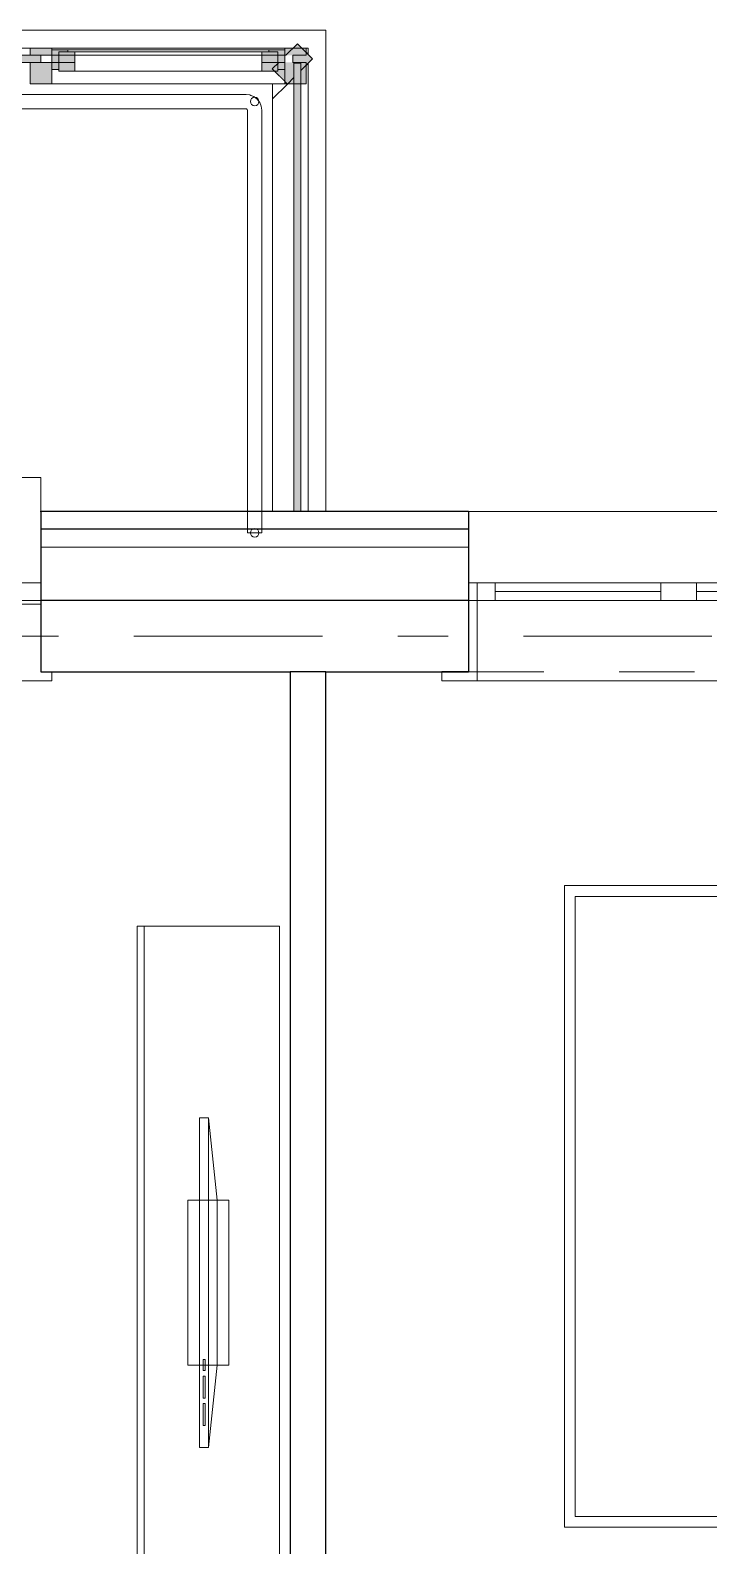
# Model space of a CAD drawing. Header units: millimetres. Extents: x 18162 to 7085488, y 72188 to 247925.
# Drawn here: x 359314 to 361219, y 94094 to 98346 of the extents above; entities that cross this region are included whole.
import ezdxf
from ezdxf.enums import TextEntityAlignment as Align

# ---------------------------------------------------------------- set-up
doc = ezdxf.new("R2010")
doc.units = ezdxf.units.MM
doc.header["$MEASUREMENT"] = 0
for name, pattern in [('Dashed', [423.333333, 211.666667, -211.666667]), ('Double Dashed', [1093.611073, 529.166651, -211.666656, 141.111112, -211.666656]), ('Wipeout_Contour', [1000, 0, -1000])]:
    doc.linetypes.add(name, pattern=pattern)
for name, color, linetype in [('Archicad Windows', 7, 'Continuous'), ('Finish - Wall', 7, 'Continuous'), ('Interior - Furniture', 7, 'Continuous'), ('Interior - Stair & Railing', 7, 'Continuous'), ('Structural - Bearing', 7, 'Continuous'), ('Structural - Grid', 7, 'Continuous')]:
    doc.layers.add(name, color=color, linetype=linetype)
doc.styles.add('GENERATED_STYLE_3', font='', dxfattribs={"width": 0.8})
doc.styles.get('GENERATED_STYLE_3').set_extended_font_data('ISOCPEUR MON')

# ---------------------------------------------------------------- blocks, each defined once
blk = doc.blocks.new('Window with Sidelight 27[10]_3', base_point=(318570.5, 0))
at = {"layer": 'Archicad Windows', "color": 7, "linetype": 'Continuous', "lineweight": 13}
for p, q in [((360544, 96995.7), (362144, 96995.7)), ((360544, 96995.7), (360544, 96945.7)), ((362144, 96995.7), (362144, 96945.7)), ((360544, 96945.7), (360544, 96895.7)), ((362144, 96945.7), (362144, 96895.7)), ((360544, 96895.7), (360544, 96795.7)), ((362144, 96895.7), (362144, 96795.7)), ((360569, 96795.7), (360544, 96795.7)), ((360544, 96795.7), (360544, 96745.7)), ((360544, 96795.7), (360544, 96745.7)), ((360619, 96795.7), (360569, 96795.7)), ((360569, 96795.7), (360569, 96745.7)), ((360619, 96745.7), (360619, 96795.7)), ((361084, 96795.7), (360619, 96795.7)), ((361134, 96795.7), (361084, 96795.7)), ((361084, 96795.7), (361084, 96745.7)), ((361184, 96795.7), (361134, 96795.7)), ((361184, 96745.7), (361184, 96795.7)), ((362069, 96795.7), (361184, 96795.7)), ((362119, 96795.7), (362069, 96795.7)), ((362069, 96795.7), (362069, 96745.7)), ((362144, 96795.7), (362119, 96795.7)), ((362119, 96795.7), (362119, 96745.7)), ((362144, 96795.7), (362144, 96745.7)), ((362144, 96795.7), (362144, 96745.7)), ((360544, 96545.7), (360544, 96745.7)), ((360544, 96745.7), (360569, 96745.7)), ((360544, 96745.7), (360569, 96745.7)), ((360544, 96745.7), (360544, 96545.7)), ((360544, 96745.7), (360544, 96545.7)), ((360569, 96745.7), (360569, 96545.7)), ((360569, 96745.7), (360619, 96745.7)), ((360619, 96770.7), (361084, 96770.7)), ((360619, 96745.7), (361084, 96745.7)), ((361084, 96745.7), (361134, 96745.7)), ((361134, 96745.7), (361184, 96745.7)), ((361184, 96770.7), (362069, 96770.7)), ((361184, 96745.7), (362069, 96745.7)), ((362069, 96745.7), (362119, 96745.7)), ((362119, 96545.7), (362119, 96745.7)), ((362119, 96745.7), (362144, 96745.7)), ((362119, 96745.7), (362144, 96745.7)), ((362144, 96745.7), (362144, 96545.7)), ((362144, 96745.7), (362144, 96545.7)), ((362144, 96745.7), (362144, 96545.7)), ((360469, 96520.7), (360469, 96545.7)), ((360469, 96545.7), (360569, 96545.7)), ((360544, 96545.7), (360469, 96545.7)), ((360544, 96545.7), (360469, 96545.7)), ((360569, 96520.7), (360469, 96520.7)), ((360569, 96545.7), (360544, 96545.7)), ((360569, 96545.7), (360569, 96520.7)), ((360569, 96520.7), (362119, 96520.7)), ((362144, 96545.7), (362119, 96545.7)), ((362119, 96545.7), (362219, 96545.7)), ((362119, 96520.7), (362119, 96545.7)), ((362219, 96520.7), (362119, 96520.7)), ((362144, 96545.7), (362219, 96545.7)), ((362144, 96545.7), (362219, 96545.7)), ((362219, 96545.7), (362219, 96520.7))]:
    blk.add_line(p, q, dxfattribs=at)
at = {"layer": 'Archicad Windows', "color": 7, "linetype": 'Dashed', "lineweight": 13}
blk.add_line((360544, 96545.7), (362144, 96545.7), dxfattribs=at)
blk = doc.blocks.new('Terrace Door 01 27[11]_3', base_point=(318570.5, 0))
at = {"layer": 'Archicad Windows', "color": 7, "linetype": 'Continuous', "lineweight": 13}
for p, q in [((357144, 97090.7), (358494, 97090.7)), ((357144, 97090.7), (357144, 96995.7)), ((358494, 97090.7), (358494, 96795.7)), ((359344, 97090.7), (358494, 97090.7)), ((359344, 97090.7), (359344, 96995.7)), ((357144, 96795.7), (359344, 96795.7)), ((357144, 96795.7), (357144, 96735.7)), ((357244, 96795.7), (357244, 96735.7)), ((358494, 96795.7), (358494, 96735.7)), ((358594, 96795.7), (358594, 96775.7)), ((358654, 96775.7), (358654, 96715.7)), ((359184, 96775.7), (359184, 96715.7)), ((359244, 96795.7), (359244, 96775.7)), ((359344, 96795.7), (359344, 96735.7)), ((357144, 96735.7), (357244, 96735.7)), ((357244, 96765.7), (358494, 96765.7)), ((357244, 96735.7), (358494, 96735.7)), ((358494, 96735.7), (358494, 96520.7)), ((358494, 96735.7), (358494, 96520.7)), ((358494, 96735.7), (358574, 96735.7)), ((358654, 96745.7), (359184, 96745.7)), ((359344, 96735.7), (359264, 96735.7)), ((359264, 96715.7), (359264, 96025.7)), ((357114, 96545.7), (357114, 96520.7)), ((357114, 96520.7), (358494, 96520.7)), ((359374, 96520.7), (358494, 96520.7)), ((359374, 96545.7), (359374, 96520.7))]:
    blk.add_line(p, q, dxfattribs=at)
at = {"layer": 'Archicad Windows', "color": 7, "linetype": 'Dashed', "lineweight": 13}
for p, q in [((357144, 96995.7), (358494, 96995.7)), ((357144, 96545.7), (358494, 96545.7))]:
    blk.add_line(p, q, dxfattribs=at)
at = {"layer": 'Archicad Windows', "color": 7, "linetype": 'Continuous', "lineweight": 13, "flags": 128}
for points in [[(358574, 96775.7), (358574, 96715.7), (358654, 96715.7), (358654, 96775.7)], [(358654, 96775.7), (358654, 96715.7), (359184, 96715.7), (359184, 96775.7)], [(359184, 96775.7), (359184, 96715.7), (359264, 96715.7), (359264, 96775.7)]]:
    blk.add_lwpolyline(points, close=True, dxfattribs=at)
at = {"layer": 'Archicad Windows', "color": 7, "linetype": 'Continuous', "lineweight": 13}
blk.add_arc((359264, 96715.7), 690, 180, 270, dxfattribs=at)
blk = doc.blocks.new('Bed Layout 27[79]_3', base_point=(362814, 95045.7))
at = {"layer": 'Interior - Furniture', "color": 7, "linetype": 'Continuous', "lineweight": 5}
for p, q in [((362394, 96445.7), (362394, 95945.7)), ((362814, 96445.7), (362394, 96445.7)), ((362814, 95945.7), (362814, 96445.7)), ((360814, 95945.7), (360814, 94145.7)), ((362814, 95945.7), (360814, 95945.7)), ((362394, 95945.7), (362814, 95945.7)), ((362814, 94145.7), (362814, 95945.7)), ((362194, 95915.7), (360844, 95915.7)), ((360844, 95915.7), (360844, 95045.7)), ((362374, 95735.7), (362194, 95915.7)), ((362194, 95915.7), (362194, 95735.7)), ((362374, 95735.7), (362194, 95735.7)), ((362374, 95045.7), (362374, 95735.7)), ((360844, 95045.7), (360844, 94175.7)), ((362374, 94355.7), (362374, 95045.7)), ((362194, 94175.7), (362374, 94355.7)), ((362194, 94175.7), (362194, 94355.7)), ((362374, 94355.7), (362194, 94355.7)), ((360814, 94145.7), (362814, 94145.7)), ((360844, 94175.7), (362194, 94175.7))]:
    blk.add_line(p, q, dxfattribs=at)
at = {"layer": 'Interior - Furniture', "color": 7, "linetype": 'Continuous', "lineweight": 5, "flags": 128}
blk.add_lwpolyline([(362604, 96095.7, 1), (362604, 96295.7, 1)], format="xyb", close=True, dxfattribs=at)
for points in [[(362374, 95105.7), (362754, 95105.7), (362754, 95885.7), (362334, 95885.7), (362334, 95775.7), (362374, 95735.7)], [(362374, 94355.7), (362334, 94315.7), (362334, 94205.7), (362754, 94205.7), (362754, 94985.7), (362374, 94985.7)]]:
    blk.add_lwpolyline(points, close=True, dxfattribs=at)
blk = doc.blocks.new('TV Stand Mounted 27[89]_3', base_point=(359614, 95832))
at = {"layer": 'Interior - Furniture', "color": 7, "linetype": 'Continuous', "lineweight": 5}
blk.add_line((359634, 95832), (359634, 93832), dxfattribs=at)
at = {"layer": 'Interior - Furniture', "color": 7, "linetype": 'Continuous', "lineweight": 5, "flags": 128}
blk.add_lwpolyline([(359614, 95832), (359614, 93832), (360014, 93832), (360014, 95832)], close=True, dxfattribs=at)
blk = doc.blocks.new('Flat Panel TV 27[90]_3', base_point=(359789, 95294.7))
at = {"layer": 'Interior - Furniture', "color": 7, "linetype": 'Continuous', "lineweight": 5}
for p, q in [((359814, 95294.7), (359814, 94369.2)), ((359799, 94585.2), (359799, 94616)), ((359799, 94616), (359805.2, 94616)), ((359805.2, 94616), (359805.2, 94585.2)), ((359805.2, 94585.2), (359799, 94585.2)), ((359799, 94508), (359799, 94569.7)), ((359799, 94569.7), (359805.2, 94569.7)), ((359805.2, 94569.7), (359805.2, 94508)), ((359805.2, 94508), (359799, 94508)), ((359799, 94430.9), (359799, 94492.6)), ((359799, 94492.6), (359805.2, 94492.6)), ((359805.2, 94492.6), (359805.2, 94430.9)), ((359805.2, 94430.9), (359799, 94430.9))]:
    blk.add_line(p, q, dxfattribs=at)
at = {"layer": 'Interior - Furniture', "color": 7, "linetype": 'Continuous', "lineweight": 5, "flags": 128}
for points in [[(359789, 95294.7), (359789, 94369.2), (359814, 94369.2), (359839, 94600.6), (359839, 95063.4), (359814, 95294.7)], [(359756.1, 95063.4), (359756.1, 94600.6), (359871.8, 94600.6), (359871.8, 95063.4)]]:
    blk.add_lwpolyline(points, close=True, dxfattribs=at)
blk = doc.blocks.new('Standard grid marker[171]_3', base_point=(336732.8, 96645.7))
at = {"layer": 'Structural - Grid', "color": 13, "linetype": 'Double Dashed', "lineweight": 13}
blk.add_line((337732.8, 96645.7), (372294.9, 96645.7), dxfattribs=at)
at = {"layer": 'Structural - Grid', "color": 13, "lineweight": 13, "style": 'GENERATED_STYLE_3'}
blk.add_attdef('AC_MarkerText_1', text='', height=250, rotation=180, dxfattribs=at).set_placement((373594.9, 96520.7), align=Align.TOP_CENTER)

msp = doc.modelspace()

# ---------------------------------------------------------------- linework, layer by layer
at = {"layer": 'Finish - Wall', "color": 7, "linetype": 'Continuous', "lineweight": 13}
msp.add_line((360094, 96935.7), (359994, 96935.7), dxfattribs=at)
at = {"layer": 'Interior - Stair & Railing', "color": 7, "linetype": 'Continuous', "lineweight": 13}
for p, q in [((359877.9, 98165.7), (357085, 98165.7)), ((359894, 98165.7), (359877.9, 98165.7)), ((359920.3, 98165.7), (359894, 98165.7)), ((359930.7, 98164.3), (359920.3, 98165.7)), ((359933.6, 98163.1), (359930.7, 98164.3)), ((359941.6, 98159.8), (359933.6, 98163.1)), ((359950.9, 98152.6), (359941.6, 98159.8)), ((359958.1, 98143.3), (359950.9, 98152.6)), ((359962.6, 98132.4), (359958.1, 98143.3)), ((357085, 98125.7), (359877.9, 98125.7)), ((359877.9, 98125.7), (359894, 98125.7)), ((359894, 98125.7), (359917.7, 98125.7)), ((359917.7, 98125.7), (359918.1, 98125.6)), ((359918.1, 98125.6), (359920.2, 98125.3)), ((359920.2, 98125.3), (359921.4, 98124.9)), ((359921.4, 98124.9), (359922.4, 98124.1)), ((359922.4, 98124.1), (359923.2, 98123.1)), ((359923.2, 98123.1), (359923.6, 98121.9)), ((359923.6, 98121.9), (359924, 98119.4)), ((359924, 98119.4), (359924, 98104.6)), ((359964, 98122), (359962.6, 98132.4)), ((359964, 98120.7), (359964, 98122)), ((359964, 98104.6), (359964, 98120.7))]:
    msp.add_line(p, q, dxfattribs=at)
at = {"layer": 'Interior - Stair & Railing', "color": 7, "linetype": 'Continuous', "lineweight": 13, "flags": 128}
msp.add_lwpolyline([(359944, 98133.7, 1), (359944, 98157.7, 1)], format="xyb", close=True, dxfattribs=at)
at = {"layer": 'Structural - Bearing', "color": 7, "linetype": 'Continuous', "lineweight": 13, "flags": 128}
for points in [[(360144, 98345.7), (356844, 98345.7), (356844, 96745.7), (360144, 96745.7)], [(339344, 96745.7), (339344, 78545.7), (369544, 78545.7), (369544, 96745.7), (356344, 96745.7), (356344, 92545.7), (353844, 92545.7), (353844, 96745.7)]]:
    msp.add_lwpolyline(points, close=True, dxfattribs=at)

# ---------------------------------------------------------------- block references
at = {"layer": 'Interior - Furniture', "color": 7, "linetype": 'Continuous', "lineweight": 5}
for name, p in [('Bed Layout 27[79]_3', (362814, 95045.7)), ('TV Stand Mounted 27[89]_3', (359614, 95832)), ('Flat Panel TV 27[90]_3', (359789, 95294.7))]:
    msp.add_blockref(name, p, dxfattribs=at)

# ---------------------------------------------------------------- next in the draw order: wipeouts: each hides what was drawn before it
at = {"color": 254, "linetype": 'Wipeout_Contour', "lineweight": 0, "ltscale": 1486892.336841953}
msp.add_wipeout([(357674, 98275.7), (359314, 98275.7), (359314, 98295.7), (357674, 98295.7)], dxfattribs=at).dxf.layer = 'Finish - Wall'
at = {"color": 254, "linetype": 'Wipeout_Contour', "lineweight": 0, "ltscale": 1119796.508137034}
msp.add_wipeout([(360089, 98290.7), (360094, 98295.7), (360089, 98295.7)], dxfattribs=at).dxf.layer = 'Finish - Wall'
at = {"color": 254, "linetype": 'Wipeout_Contour', "lineweight": 0, "ltscale": 1865833.077426937}
msp.add_wipeout([(359994, 98153.2), (360035.7, 98195), (360035, 98195.7), (360029, 98195.7), (359994, 98195.7)], dxfattribs=at).dxf.layer = 'Finish - Wall'

# ---------------------------------------------------------------- next in the draw order: wipeouts: each hides what was drawn before it
at = {"color": 254, "linetype": 'Wipeout_Contour', "lineweight": 0, "ltscale": 1486871.205095547}
msp.add_wipeout([(359344, 98255.7), (359344, 98275.7), (357644, 98275.7), (357644, 98255.7)], dxfattribs=at).dxf.layer = 'Finish - Wall'
at = {"color": 254, "linetype": 'Wipeout_Contour', "lineweight": 0, "ltscale": 1493056.908359266}
msp.add_wipeout([(360089, 98290.7), (360089, 98283.1), (360094, 98278.1), (360094, 98295.7)], dxfattribs=at).dxf.layer = 'Finish - Wall'
at = {"color": 254, "linetype": 'Wipeout_Contour', "lineweight": 0, "ltscale": 2237807.741124851}
msp.add_wipeout([(360011.5, 98255.7), (359374, 98255.7), (359374, 98195.7), (360029, 98195.7), (360029, 98201.7), (359993.3, 98237.4)], dxfattribs=at).dxf.layer = 'Finish - Wall'

# ---------------------------------------------------------------- next in the draw order: linework, layer by layer
at = {"layer": 'Finish - Wall', "color": 7, "linetype": 'Continuous', "lineweight": 13}
for p, q in [((359314, 98295.7), (359314, 98275.7)), ((360089, 98295.7), (360089, 98275.7)), ((359314, 98255.7), (359314, 98195.7)), ((359374, 98195.7), (359314, 98195.7))]:
    msp.add_line(p, q, dxfattribs=at)
at = {"layer": 'Finish - Wall', "color": 7, "linetype": 'Continuous', "lineweight": 13, "flags": 128}
for points in [[(359314, 98295.7), (357674, 98295.7)], [(357674, 98275.7), (359314, 98275.7)], [(360094, 98295.7), (360089, 98295.7)], [(360094, 98278.1), (360094, 98295.7)]]:
    msp.add_lwpolyline(points, dxfattribs=at)

# ---------------------------------------------------------------- next in the draw order: wipeouts: each hides what was drawn before it
at = {"color": 254, "linetype": 'Wipeout_Contour', "lineweight": 0, "ltscale": 1491550.779090185}
msp.add_wipeout([(359374, 98275.7), (360029, 98275.7), (360029, 98295.7), (359374, 98295.7)], dxfattribs=at).dxf.layer = 'Finish - Wall'
at = {"color": 254, "linetype": 'Wipeout_Contour', "lineweight": 0, "ltscale": 1865248.305855405}
msp.add_wipeout([(359994, 96995.7), (360054, 96995.7), (360054, 98195.7), (360036.4, 98195.7), (359994, 98153.2)], dxfattribs=at).dxf.layer = 'Finish - Wall'

# ---------------------------------------------------------------- next in the draw order: linework, layer by layer
at = {"layer": 'Finish - Wall', "color": 7, "linetype": 'Continuous', "lineweight": 13}
msp.add_line((359994, 96995.7), (359994, 96935.7), dxfattribs=at)
at = {"layer": 'Finish - Wall', "color": 7, "linetype": 'Continuous', "lineweight": 13, "flags": 128}
for points in [[(360029, 98195.7), (359374, 98195.7)], [(359994, 98153.2), (359994, 98195.7)], [(359994, 96995.7), (359994, 98153.2)]]:
    msp.add_lwpolyline(points, dxfattribs=at)

# ---------------------------------------------------------------- next in the draw order: wipeouts: each hides what was drawn before it
at = {"color": 254, "linetype": 'Wipeout_Contour', "lineweight": 0, "ltscale": 1491515.373534981}
msp.add_wipeout([(359344, 98275.7), (359344, 98255.7), (360051.5, 98255.7), (360051.5, 98275.7)], dxfattribs=at).dxf.layer = 'Finish - Wall'
at = {"color": 254, "linetype": 'Wipeout_Contour', "lineweight": 0, "ltscale": 2238808.457104443}
msp.add_wipeout([(360074, 96995.7), (360094, 96995.7), (360094, 98253.2), (360089, 98248.2), (360089, 98195.7), (360074, 98195.7)], dxfattribs=at).dxf.layer = 'Finish - Wall'

# ---------------------------------------------------------------- next in the draw order: hatches: boundary and pattern name
at = {"layer": 'Finish - Wall', "linetype": 'Continuous', "lineweight": 13}
msp.add_hatch(color=7, dxfattribs=at).paths.add_polyline_path([(357644, 98275.7), (357644, 98255.7), (359344, 98255.7), (359344, 98275.7)])
at = {"layer": 'Finish - Wall', "linetype": 'Continuous', "lineweight": 9}
for points in [[(359374, 98275.7), (359374, 98295.7), (359314, 98295.7), (359314, 98275.7)], [(360089, 98275.7), (360089, 98295.7), (360029, 98295.7), (360029, 98275.7)], [(359374, 98255.7), (359314, 98255.7), (359314, 98195.7), (359374, 98195.7)]]:
    msp.add_hatch(color=7, dxfattribs=at).paths.add_polyline_path(points)

# ---------------------------------------------------------------- next in the draw order: linework, layer by layer
at = {"layer": 'Finish - Wall', "color": 7, "linetype": 'Continuous', "lineweight": 13}
for p, q in [((360064, 98308.1), (360031.5, 98275.7)), ((360064, 98308.1), (360106.4, 98265.7)), ((359374, 98295.7), (359314, 98295.7)), ((359374, 98275.7), (359314, 98275.7)), ((359374, 98295.7), (359374, 98275.7)), ((360029, 98295.7), (360029, 98275.7)), ((360089, 98295.7), (360029, 98295.7)), ((360031.5, 98275.7), (360029, 98275.7)), ((360051.5, 98275.7), (360051.5, 98255.7)), ((360089, 98275.7), (360051.5, 98275.7)), ((360106.4, 98265.7), (360074, 98233.2)), ((359374, 98255.7), (359314, 98255.7)), ((359374, 98255.7), (359374, 98195.7)), ((360011.5, 98255.7), (359993.3, 98237.4)), ((360029, 98255.7), (360011.5, 98255.7)), ((360029, 98255.7), (360029, 98195.7)), ((360089, 98255.7), (360051.5, 98255.7)), ((360074, 98253.2), (360054, 98253.2)), ((360074, 98253.2), (360074, 98233.2))]:
    msp.add_line(p, q, dxfattribs=at)
at = {"layer": 'Finish - Wall', "color": 7, "linetype": 'Continuous', "lineweight": 13, "flags": 128}
msp.add_lwpolyline([(357644, 98275.7), (357644, 98255.7), (359344, 98255.7), (359344, 98275.7)], close=True, dxfattribs=at)
for points in [[(360029, 98295.7), (359374, 98295.7)], [(359374, 98275.7), (360029, 98275.7)], [(359374, 98255.7), (360011.5, 98255.7)]]:
    msp.add_lwpolyline(points, dxfattribs=at)

# ---------------------------------------------------------------- next in the draw order: wipeouts: each hides what was drawn before it
at = {"color": 254, "linetype": 'Wipeout_Contour', "lineweight": 0, "ltscale": 1492216.482815241}
msp.add_wipeout([(360054, 96975.7), (360074, 96975.7), (360074, 98195.7), (360054, 98195.7)], dxfattribs=at).dxf.layer = 'Finish - Wall'

# ---------------------------------------------------------------- next in the draw order: hatches: boundary and pattern name
at = {"layer": 'Finish - Wall', "linetype": 'Continuous', "lineweight": 9}
for points in [[(360089, 98255.7), (360029, 98255.7), (360029, 98195.7), (360089, 98195.7)], [(360054, 96975.7), (360054, 96995.7), (359994, 96995.7), (359994, 96935.7), (360094, 96935.7), (360094, 96995.7), (360074, 96995.7), (360074, 96975.7)]]:
    msp.add_hatch(color=7, dxfattribs=at).paths.add_polyline_path(points)
at = {"layer": 'Finish - Wall', "linetype": 'Continuous', "lineweight": 13}
msp.add_hatch(color=7, dxfattribs=at).paths.add_polyline_path([(360074, 98253.2), (360054, 98253.2), (360054, 96975.7), (360074, 96975.7)])

# ---------------------------------------------------------------- next in the draw order: linework, layer by layer
at = {"layer": 'Finish - Wall', "color": 7, "linetype": 'Continuous', "lineweight": 13}
for p, q in [((359993.3, 98237.4), (360035.7, 98195)), ((360054, 98253.2), (360054, 98213.2)), ((360089, 98255.7), (360089, 98195.7)), ((360089, 98195.7), (360029, 98195.7)), ((360054, 98213.2), (360035.7, 98195)), ((360054, 96995.7), (359994, 96995.7)), ((360054, 96995.7), (360054, 96975.7)), ((360074, 96995.7), (360074, 96975.7)), ((360094, 96995.7), (360074, 96995.7)), ((360094, 96995.7), (360094, 96935.7)), ((360074, 96975.7), (360054, 96975.7))]:
    msp.add_line(p, q, dxfattribs=at)
at = {"layer": 'Finish - Wall', "color": 7, "linetype": 'Continuous', "lineweight": 13, "flags": 128}
msp.add_lwpolyline([(360074, 98253.2), (360054, 98253.2), (360054, 96975.7), (360074, 96975.7)], close=True, dxfattribs=at)
for points in [[(360094, 96995.7), (360094, 98253.2)], [(360035.7, 98195), (359994, 98153.2)], [(360054, 98195.7), (360054, 96995.7)], [(360074, 98195.7), (360074, 96995.7)]]:
    msp.add_lwpolyline(points, dxfattribs=at)

# ---------------------------------------------------------------- next in the draw order: wipeouts: each hides what was drawn before it
at = {"color": 254, "linetype": 'Wipeout_Contour', "lineweight": 0, "ltscale": 1491521.778127292}
msp.add_wipeout([(359439, 98285.7), (359439, 98230.7), (359964, 98230.7), (359964, 98285.7)], dxfattribs=at).dxf.layer = 'Archicad Windows'

# ---------------------------------------------------------------- next in the draw order: linework, layer by layer
at = {"layer": 'Archicad Windows', "color": 7, "linetype": 'Continuous', "lineweight": 13}
msp.add_line((359439, 98230.7), (359964, 98230.7), dxfattribs=at)

# ---------------------------------------------------------------- next in the draw order: wipeouts: each hides what was drawn before it
at = {"color": 254, "linetype": 'Wipeout_Contour', "lineweight": 0, "ltscale": 1491553.404303076}
msp.add_wipeout([(359984, 98290.7), (359419, 98290.7), (359419, 98285.7), (359984, 98285.7)], dxfattribs=at).dxf.layer = 'Archicad Windows'
at = {"color": 254, "linetype": 'Wipeout_Contour', "lineweight": 0, "ltscale": 1491109.665622153}
msp.add_wipeout([(359344, 96945.7), (360544, 96945.7), (360544, 96995.7), (359344, 96995.7)], dxfattribs=at).dxf.layer = 'Structural - Bearing'

# ---------------------------------------------------------------- next in the draw order: hatches: boundary and pattern name
at = {"layer": 'Archicad Windows', "linetype": 'Continuous', "lineweight": 9}
for points in [[(359374, 98235.7), (359394, 98235.7), (359394, 98285.7), (359419, 98285.7), (359419, 98290.7), (359374, 98290.7)], [(359394, 98230.7), (359439, 98230.7), (359439, 98285.7), (359394, 98285.7)], [(360009, 98285.7), (359964, 98285.7), (359964, 98230.7), (360009, 98230.7)], [(360029, 98290.7), (359984, 98290.7), (359984, 98285.7), (360009, 98285.7), (360009, 98235.7), (360029, 98235.7)]]:
    msp.add_hatch(color=7, dxfattribs=at).paths.add_polyline_path(points)
at = {"layer": 'Finish - Wall', "linetype": 'Continuous', "lineweight": 9}
msp.add_hatch(color=7, dxfattribs=at).paths.add_polyline_path([(360031.5, 98275.7), (360051.5, 98275.7), (360051.5, 98255.7), (360011.5, 98255.7), (359993.3, 98237.4), (360035.7, 98195), (360054, 98213.2), (360054, 98253.2), (360074, 98253.2), (360074, 98233.2), (360106.4, 98265.7), (360064, 98308.1)])

# ---------------------------------------------------------------- next in the draw order: linework, layer by layer
at = {"layer": 'Archicad Windows', "color": 7, "linetype": 'Continuous', "lineweight": 13}
for p, q in [((359964, 98285.7), (359439, 98285.7)), ((359439, 98275.7), (359964, 98275.7))]:
    msp.add_line(p, q, dxfattribs=at)
at = {"layer": 'Archicad Windows', "color": 7, "linetype": 'Continuous', "lineweight": 13, "flags": 128}
for points in [[(359374, 98235.7), (359394, 98235.7), (359394, 98285.7), (359419, 98285.7), (359419, 98290.7), (359374, 98290.7)], [(359394, 98230.7), (359439, 98230.7), (359439, 98285.7), (359394, 98285.7)], [(359984, 98290.7), (359419, 98290.7), (359419, 98285.7), (359984, 98285.7)], [(360009, 98285.7), (359964, 98285.7), (359964, 98230.7), (360009, 98230.7)], [(360029, 98290.7), (359984, 98290.7), (359984, 98285.7), (360009, 98285.7), (360009, 98235.7), (360029, 98235.7)]]:
    msp.add_lwpolyline(points, close=True, dxfattribs=at)
at = {"layer": 'Structural - Bearing', "color": 7, "linetype": 'Continuous', "lineweight": 25, "flags": 128}
msp.add_lwpolyline([(360544, 96995.7), (359344, 96995.7)], dxfattribs=at)
at = {"layer": 'Structural - Bearing', "color": 7, "linetype": 'Continuous', "lineweight": 25}
msp.add_point((359344, 96995.7), dxfattribs=at)

# ---------------------------------------------------------------- next in the draw order: wipeouts: each hides what was drawn before it
at = {"color": 254, "linetype": 'Wipeout_Contour', "lineweight": 0, "ltscale": 1491057.652035157}
msp.add_wipeout([(359344, 96895.7), (360544, 96895.7), (360544, 96945.7), (359344, 96945.7)], dxfattribs=at).dxf.layer = 'Structural - Bearing'

# ---------------------------------------------------------------- next in the draw order: linework, layer by layer
at = {"layer": 'Interior - Stair & Railing', "color": 7, "linetype": 'Continuous', "lineweight": 13}
for p, q in [((359924, 98104.6), (359924, 96935.7)), ((359964, 96935.7), (359964, 98104.6)), ((359924, 96935.7), (359964, 96935.7))]:
    msp.add_line(p, q, dxfattribs=at)
at = {"layer": 'Interior - Stair & Railing', "color": 7, "linetype": 'Continuous', "lineweight": 13, "flags": 128}
msp.add_lwpolyline([(359932, 96935.7, 1), (359956, 96935.7, 1)], format="xyb", close=True, dxfattribs=at)
at = {"layer": 'Structural - Bearing', "color": 7, "linetype": 'Continuous', "lineweight": 25}
for p, q in [((360544, 96995.7), (360544, 96945.7)), ((360544, 96945.7), (359344, 96945.7))]:
    msp.add_line(p, q, dxfattribs=at)

# ---------------------------------------------------------------- next in the draw order: wipeouts: each hides what was drawn before it
at = {"color": 254, "linetype": 'Wipeout_Contour', "lineweight": 0, "ltscale": 1864264.544673519}
msp.add_wipeout([(359344, 96745.7), (360544, 96745.7), (360544, 96795.7), (360544, 96895.7), (359344, 96895.7)], dxfattribs=at).dxf.layer = 'Structural - Bearing'

# ---------------------------------------------------------------- next in the draw order: linework, layer by layer
at = {"layer": 'Structural - Bearing', "color": 7, "linetype": 'Continuous', "lineweight": 25}
for p, q in [((360544, 96945.7), (360544, 96895.7)), ((360544, 96895.7), (360544, 96795.7))]:
    msp.add_line(p, q, dxfattribs=at)
at = {"layer": 'Structural - Bearing', "color": 7, "linetype": 'Continuous', "lineweight": 13}
msp.add_line((360544, 96895.7), (359344, 96895.7), dxfattribs=at)

# ---------------------------------------------------------------- next in the draw order: wipeouts: each hides what was drawn before it
at = {"color": 254, "linetype": 'Wipeout_Contour', "lineweight": 0, "ltscale": 1490772.070419815}
msp.add_wipeout([(359344, 96545.7), (360544, 96545.7), (360544, 96745.7), (359344, 96745.7)], dxfattribs=at).dxf.layer = 'Structural - Bearing'

# ---------------------------------------------------------------- next in the draw order: linework, layer by layer
at = {"layer": 'Structural - Bearing', "color": 7, "linetype": 'Continuous', "lineweight": 25}
for p, q in [((359344, 96995.7), (359344, 96545.7)), ((360544, 96795.7), (360544, 96745.7)), ((360544, 96745.7), (359344, 96745.7)), ((360544, 96745.7), (360544, 96545.7)), ((359344, 96545.7), (359374, 96545.7)), ((360544, 96545.7), (360469, 96545.7))]:
    msp.add_line(p, q, dxfattribs=at)
at = {"layer": 'Structural - Bearing', "color": 7, "linetype": 'Continuous', "lineweight": 25, "flags": 128}
msp.add_lwpolyline([(359374, 96545.7), (360544, 96545.7)], dxfattribs=at)

# ---------------------------------------------------------------- next in the draw order: block references
at = {"layer": 'Archicad Windows', "color": 7, "linetype": 'Continuous', "lineweight": 13}
for name in ['Terrace Door 01 27[11]_3', 'Window with Sidelight 27[10]_3']:
    msp.add_blockref(name, (318570.5, 0), dxfattribs=at)

# ---------------------------------------------------------------- next in the draw order: wipeouts: each hides what was drawn before it
at = {"color": 254, "linetype": 'Wipeout_Contour', "lineweight": 0, "ltscale": 1489216.156952545}
msp.add_wipeout([(360144, 92545.7), (360144, 96545.7), (360044, 96545.7), (360044, 92545.7)], dxfattribs=at).dxf.layer = 'Structural - Bearing'

# ---------------------------------------------------------------- next in the draw order: linework, layer by layer
at = {"layer": 'Structural - Bearing', "color": 7, "linetype": 'Continuous', "lineweight": 25, "flags": 128}
for points in [[(360144, 96545.7), (360044, 96545.7)], [(360044, 96545.7), (360044, 92545.7)], [(360144, 92545.7), (360144, 96545.7)]]:
    msp.add_lwpolyline(points, dxfattribs=at)

# ---------------------------------------------------------------- next in the draw order: block references
at = {"layer": 'Structural - Grid', "color": 13, "linetype": 'Continuous', "lineweight": 13}
msp.add_blockref('Standard grid marker[171]_3', (336732.8, 96645.7), dxfattribs=at)

doc.saveas('drawing.dxf')
